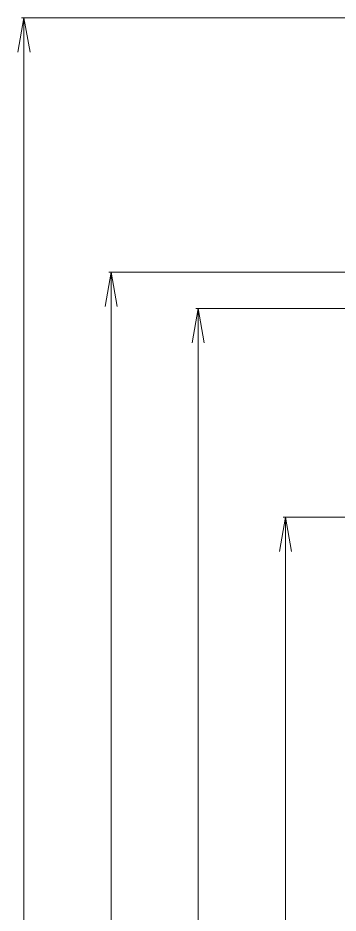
# Model space of a CAD drawing. Header units: millimetres. Extents: x 120 to 10915, y 515 to 8014.
# Drawn here: x 165 to 440, y 2888 to 3658 of the extents above; entities that cross this region are included whole.
import ezdxf

# ---------------------------------------------------------------- set-up
doc = ezdxf.new("R2010")
doc.units = ezdxf.units.MM
doc.layers.add('201_Dimensions', color=7, linetype='Continuous', lineweight=13)

# ---------------------------------------------------------------- blocks, each defined once
blk = doc.blocks.new('BLOCK93')
at = {"layer": '201_Dimensions', "color": 2, "lineweight": 18}
for p, q in [((1184.993164, 1488.319824), (168, 1488.319824)), ((170, -1498.052856), (170, 1488.319824))]:
    blk.add_line(p, q, dxfattribs=at)
blk.add_lwpolyline([(175.209442, 1458.775635), (170, 1488.319824), (164.790558, 1458.775635)], dxfattribs=at)
blk = doc.blocks.new('BLOCK94')
at = {"layer": '201_Dimensions', "color": 2, "lineweight": 18}
for p, q in [((2000, 1269.319824), (243, 1269.319824)), ((245, -1269.319824), (245, 1269.319824))]:
    blk.add_line(p, q, dxfattribs=at)
blk.add_lwpolyline([(250.209442, 1239.775635), (245, 1269.319824), (239.790558, 1239.775635)], dxfattribs=at)
blk = doc.blocks.new('BLOCK108')
at = {"layer": '201_Dimensions', "color": 2, "lineweight": 18}
for p, q in [((1950, 1238), (318, 1238)), ((320, -1238), (320, 1238))]:
    blk.add_line(p, q, dxfattribs=at)
blk.add_lwpolyline([(325.209442, 1208.455811), (320, 1238), (314.790558, 1208.455811)], dxfattribs=at)
blk = doc.blocks.new('BLOCK109')
at = {"layer": '201_Dimensions', "color": 2, "lineweight": 18}
for p, q in [((1950, 1058.5), (393, 1058.5)), ((395, -1058.5), (395, 1058.5))]:
    blk.add_line(p, q, dxfattribs=at)
blk.add_lwpolyline([(400.209442, 1028.955811), (395, 1058.5), (389.790558, 1028.955811)], dxfattribs=at)

msp = doc.modelspace()

# ---------------------------------------------------------------- block references
at = {"layer": '201_Dimensions', "lineweight": 0}
for name in ['BLOCK93', 'BLOCK94', 'BLOCK108', 'BLOCK109']:
    msp.add_blockref(name, (0, 2170), dxfattribs=at)

doc.saveas('drawing.dxf')
